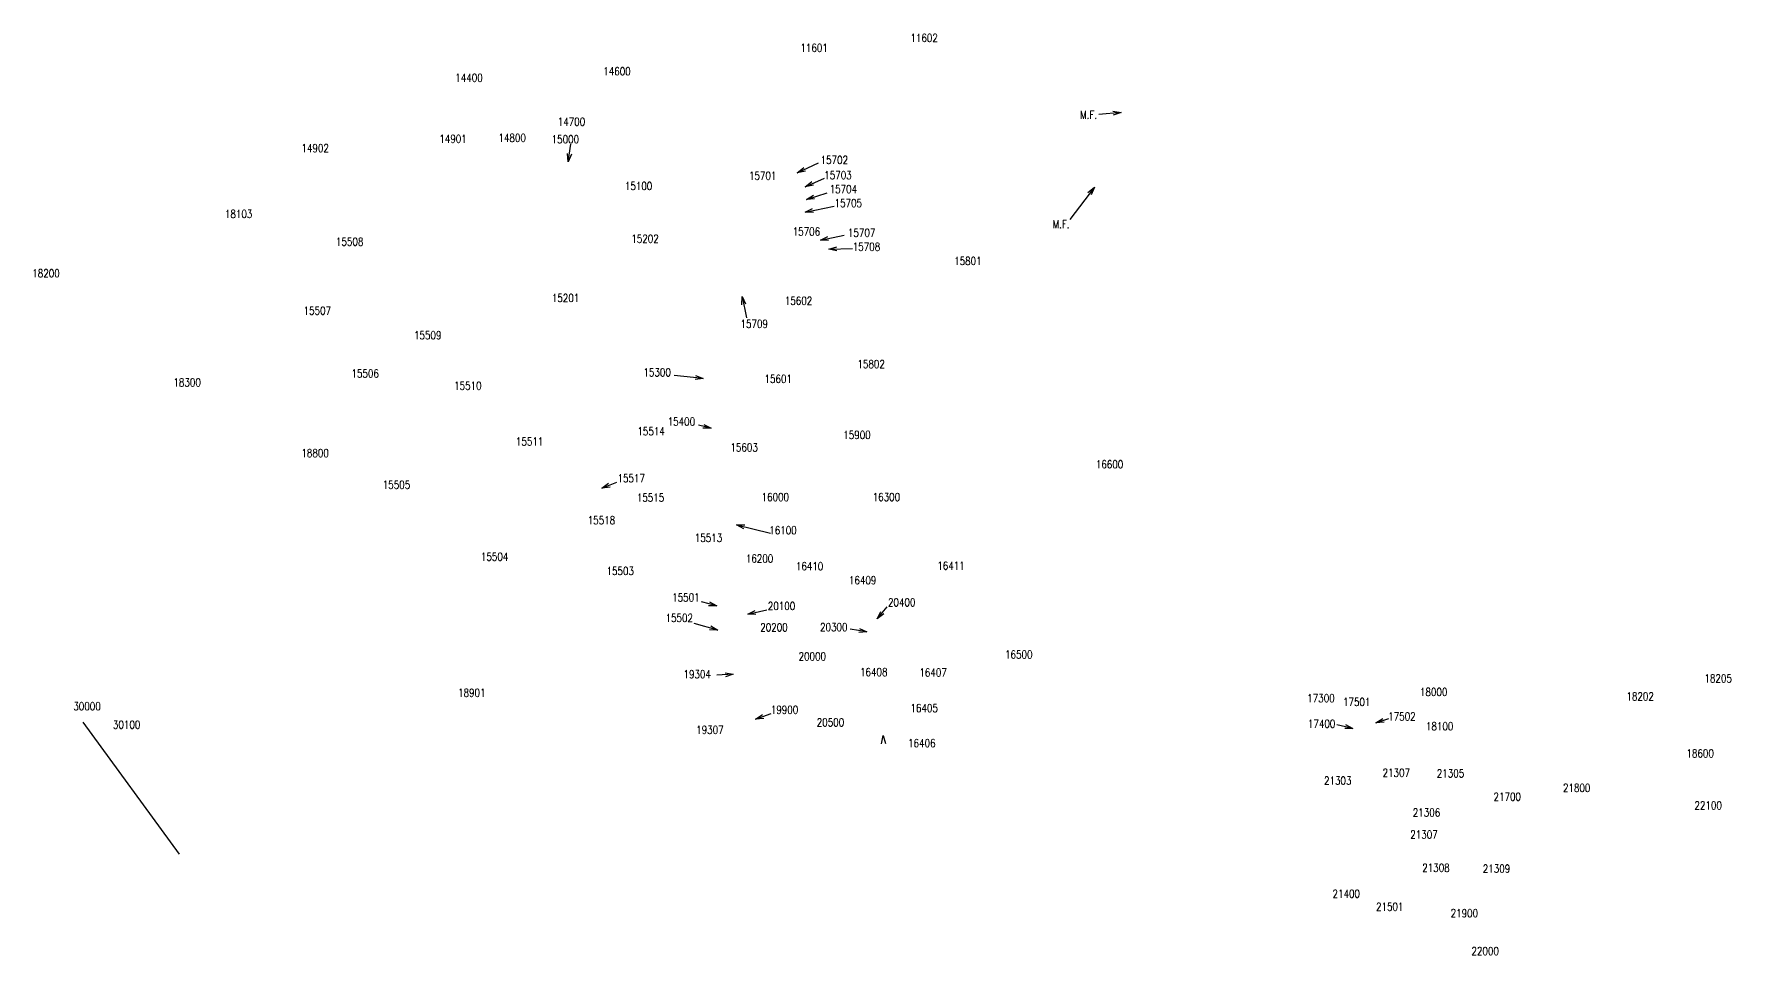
# Model space of a CAD drawing. Header units: millimetres. Extents: x 1956 to 626126, y 2654 to 1331070.
# Drawn here: x 601544 to 605784, y 1303843 to 1306145 of the extents above; entities that cross this region are included whole.
import ezdxf
from ezdxf.enums import TextEntityAlignment as Align

# ---------------------------------------------------------------- set-up
doc = ezdxf.new("R2010")
doc.units = ezdxf.units.MM
doc.layers.add('41', color=1, linetype='Continuous')
doc.styles.add('ROMANS', font='ROMANS', dxfattribs={"height": 0.2})

msp = doc.modelspace()

# ---------------------------------------------------------------- linework, layer by layer
at = {"layer": '41', "color": 7, "linetype": 'Continuous'}
for p, q in [((604259.9, 1305948.8), (604203.8, 1305943.4)), ((602878.9, 1305825.8), (602885.2, 1305869.3)), ((603450.9, 1305798.2), (603504, 1305822.5)), ((603470.6, 1305763.3), (603519.1, 1305784.5)), ((603473.7, 1305731.5), (603525.2, 1305748.1)), ((604193.1, 1305761.8), (604131.6, 1305681.6)), ((603470.6, 1305699.6), (603543.4, 1305714.8)), ((603508.5, 1305629.9), (603567.6, 1305642)), ((603529.7, 1305607.1), (603588.9, 1305608.6)), ((603313, 1305488.8), (603323.6, 1305435.7)), ((603216, 1305284.1), (603143.2, 1305291.7)), ((603235.7, 1305159.7), (603203.9, 1305167.3)), ((602963, 1305009.9), (603000.2, 1305025.1)), ((603299, 1304917.9), (603383.9, 1304897.7)), ((603249.8, 1304716.1), (603211.2, 1304725.7)), ((603327.1, 1304694.8), (603374.5, 1304706)), ((603650.3, 1304683.4), (603675.6, 1304713.8)), ((603252.5, 1304655.4), (603193.2, 1304671.9)), ((603625, 1304651.1), (603582.6, 1304657.2)), ((603291, 1304544.9), (603249.6, 1304542.5)), ((601907.3, 1304095.7), (601666.8, 1304425.4)), ((603346.9, 1304432.5), (603386, 1304446.7)), ((604896.3, 1304423.3), (604928.9, 1304434.3)), ((604896.3, 1304423.3), (604928.9, 1304434.3)), ((604839.1, 1304409.7), (604799, 1304418.8)), ((604839.1, 1304409.7), (604799, 1304418.8))]:
    msp.add_line(p, q, dxfattribs=at)
for points in [[(604239.5, 1305951.8), (604259.9, 1305948.8), (604240.4, 1305941.9)], [(602886.7, 1305844.9), (602878.9, 1305825.8), (602876.8, 1305846.3)], [(603471.2, 1305802), (603450.9, 1305798.2), (603467, 1305811.1)], [(603491, 1305766.8), (603470.6, 1305763.3), (603487, 1305775.9)], [(603494.2, 1305732.9), (603473.7, 1305731.5), (603491.2, 1305742.4)], [(604176.9, 1305748.9), (604193.1, 1305761.8), (604184.9, 1305742.9)], [(603491.2, 1305698.8), (603470.6, 1305699.6), (603489.2, 1305708.6)], [(603529.1, 1305629), (603508.5, 1305629.9), (603527.1, 1305638.8)], [(603549.9, 1305602.6), (603529.7, 1305607.1), (603549.6, 1305612.6)], [(603312, 1305468.2), (603313, 1305488.8), (603321.8, 1305470.2)], [(603196.6, 1305291.1), (603216, 1305284.1), (603195.6, 1305281.2)], [(603217.4, 1305169.2), (603235.7, 1305159.7), (603215.1, 1305159.5)], [(602983.4, 1305012.8), (602963, 1305009.9), (602979.6, 1305022.1)], [(603317.3, 1304908.4), (603299, 1304917.9), (603319.6, 1304918.2)], [(603231.6, 1304725.8), (603249.8, 1304716.1), (603229.2, 1304716.1)], [(603347.7, 1304694.6), (603327.1, 1304694.8), (603345.4, 1304704.3)], [(603666.9, 1304695.6), (603650.3, 1304683.4), (603659.3, 1304702)], [(603234.6, 1304665.6), (603252.5, 1304655.4), (603231.9, 1304655.9)], [(603606, 1304658.9), (603625, 1304651.1), (603604.5, 1304649)], [(603270.7, 1304548.8), (603291, 1304544.9), (603271.3, 1304538.8)], [(603367.4, 1304434.7), (603346.9, 1304432.5), (603364, 1304444.1)], [(604916.9, 1304425), (604896.3, 1304423.3), (604913.7, 1304434.5)], [(604916.9, 1304425), (604896.3, 1304423.3), (604913.7, 1304434.5)], [(603661.6, 1304371.2), (603665.5, 1304391.5), (603671.5, 1304371.7)], [(604820.7, 1304419), (604839.1, 1304409.7), (604818.5, 1304409.2)], [(604820.7, 1304419), (604839.1, 1304409.7), (604818.5, 1304409.2)]]:
    msp.add_lwpolyline(points, dxfattribs=at)

# ---------------------------------------------------------------- texts
at = {"layer": '41', "color": 7, "linetype": 'Continuous', "style": 'ROMANS'}
for s, height, width, p in [('11601', 19.99, 0.80002, (603492.9, 1306110.3)), ('11602', 19.99, 0.80002, (603767.7, 1306135)), ('14400', 19.99, 0.80002, (602630.8, 1306035.4)), ('14600', 19.99, 0.80002, (603000.5, 1306051.6)), ('M.F.', 19.99, 0.80002, (604178.6, 1305943.1)), ('14700', 19.99, 0.80002, (602886.7, 1305925.7)), ('14902', 19.99, 0.80002, (602246.5, 1305859.5)), ('14901', 19.99, 0.80002, (602590.9, 1305882.9)), ('14800', 19.99, 0.80002, (602738.6, 1305885.4)), ('15000', 19.99, 0.80002, (602871.5, 1305881.7)), ('15702', 19.99, 0.80002, (603543.4, 1305830)), ('15701', 19.99, 0.80002, (603364.5, 1305790.6)), ('15703', 19.99, 0.80002, (603552.5, 1305792.1)), ('15100', 19.99, 0.80002, (603054.4, 1305765.1)), ('15704', 19.99, 0.80002, (603566.1, 1305757.2)), ('18103', 20, 0.8, (602055.3, 1305695.2)), ('15705', 19.99, 0.80002, (603578.3, 1305722.4)), ('15706', 19.99, 0.80002, (603473.7, 1305651.1)), ('15707', 19.99, 0.80002, (603611.6, 1305648.1)), ('M.F.', 19.99, 0.80002, (604110, 1305669.6)), ('15508', 19.99, 0.80002, (602332.7, 1305625.8)), ('15202', 19.99, 0.80002, (603070.6, 1305633.2)), ('15708', 19.99, 0.80002, (603623.7, 1305613.2)), ('15801', 19.99, 0.80002, (603877, 1305577.6)), ('18200', 20, 0.8, (601574.1, 1305546.8)), ('15201', 19.99, 0.80002, (602872, 1305485.2)), ('15602', 19.99, 0.80002, (603454, 1305478.2)), ('15507', 19.99, 0.80002, (602251.9, 1305453.4)), ('15509', 19.99, 0.80002, (602527.6, 1305392.2)), ('15709', 19.99, 0.80002, (603343.3, 1305420.6)), ('15802', 19.99, 0.80002, (603635.4, 1305320)), ('18300', 20, 0.8, (601926.6, 1305274.1)), ('15506', 19.99, 0.80002, (602371.4, 1305296.5)), ('15510', 19.99, 0.80002, (602627.8, 1305265.9)), ('15300', 19.99, 0.80002, (603100.8, 1305299.3)), ('15601', 19.99, 0.80002, (603403.2, 1305283.1)), ('15400', 19.99, 0.80002, (603161.4, 1305176.4)), ('15514', 19.99, 0.80002, (603085.7, 1305152)), ('15900', 19.99, 0.80002, (603600, 1305143.1)), ('18800', 19.99, 0.80002, (602246.3, 1305097.6)), ('15511', 19.99, 0.80002, (602782.3, 1305126.5)), ('15603', 19.99, 0.80002, (603318.1, 1305111.7)), ('16600', 19.99, 0.80002, (604231, 1305069.6)), ('15505', 19.99, 0.80002, (602449.5, 1305018.5)), ('15517', 19.99, 0.80002, (603036, 1305034.8)), ('15515', 19.99, 0.80002, (603084.3, 1304986.5)), ('16000', 19.99, 0.80002, (603396, 1304987.7)), ('16300', 19.99, 0.80002, (603673.5, 1304987.8)), ('15518', 19.99, 0.80002, (602961.6, 1304929.9)), ('15513', 19.99, 0.80002, (603229.1, 1304885.8)), ('16100', 19.99, 0.80002, (603415.2, 1304904.8)), ('15504', 19.99, 0.80002, (602694.7, 1304838.7)), ('15503', 19.99, 0.80002, (603008.5, 1304803)), ('16200', 19.99, 0.80002, (603356.6, 1304834)), ('16410', 19.99, 0.80002, (603481.6, 1304814.9)), ('16411', 19.99, 0.80002, (603835, 1304816.2)), ('16409', 19.99, 0.80002, (603614.1, 1304779.8)), ('15501', 19.99, 0.80002, (603172.6, 1304736.8)), ('20100', 19.99, 0.80002, (603411.5, 1304715.5)), ('20400', 19.99, 0.80002, (603711.7, 1304724.6)), ('15502', 19.99, 0.80002, (603156, 1304685.7)), ('20200', 19.99, 0.80002, (603392.6, 1304662.1)), ('20300', 19.99, 0.80002, (603542, 1304662.6)), ('20000', 19.99, 0.80002, (603488.4, 1304589.5)), ('16500', 19.99, 0.80002, (604004.2, 1304594.3)), ('19304', 19.99, 0.80002, (603200.8, 1304544.9)), ('16408', 19.99, 0.80002, (603641.9, 1304550.4)), ('16407', 19.99, 0.80002, (603790.2, 1304549.3)), ('18901', 19.99, 0.80002, (602637.8, 1304498.6)), ('18000', 19.99, 0.80002, (605040.7, 1304500.6)), ('18000', 19.99, 0.80002, (605040.7, 1304500.6)), ('30000', 20, 0.8, (601676.6, 1304465)), ('19900', 19.99, 0.80002, (603419, 1304456.1)), ('16405', 19.99, 0.80002, (603767.9, 1304460.3)), ('17300', 19.99, 0.80002, (604759.1, 1304485.1)), ('17300', 19.99, 0.80002, (604759.1, 1304485.1)), ('17501', 19.99, 0.80002, (604848.4, 1304475.6)), ('17501', 19.99, 0.80002, (604848.4, 1304475.6)), ('18202', 19.99, 0.80002, (605556.5, 1304489.6)), ('18202', 19.99, 0.80002, (605556.5, 1304489.6)), ('30100', 20, 0.8, (601775.5, 1304418.9)), ('20500', 19.99, 0.80002, (603533.7, 1304424.7)), ('17400', 19.99, 0.80002, (604760.7, 1304421.4)), ('17400', 19.99, 0.80002, (604760.7, 1304421.4)), ('17502', 19.99, 0.80002, (604961.4, 1304439.6)), ('17502', 19.99, 0.80002, (604961.4, 1304439.6)), ('18100', 19.99, 0.80002, (605055.6, 1304415)), ('18100', 19.99, 0.80002, (605055.6, 1304415)), ('19307', 19.99, 0.80002, (603232.5, 1304406)), ('16406', 19.99, 0.80002, (603762, 1304372.7)), ('18600', 19.99, 0.80002, (605706.4, 1304347.1)), ('18600', 19.99, 0.80002, (605706.4, 1304347.1)), ('21307', 19.99, 0.80002, (604947.3, 1304298.7)), ('21307', 19.99, 0.80002, (604947.3, 1304298.7)), ('21305', 19.99, 0.80002, (605082.7, 1304297.2)), ('21305', 19.99, 0.80002, (605082.7, 1304297.2)), ('21303', 19.99, 0.80002, (604801, 1304279)), ('21303', 19.99, 0.80002, (604801, 1304279)), ('21800', 19.99, 0.80002, (605397.9, 1304261)), ('21800', 19.99, 0.80002, (605397.9, 1304261)), ('21306', 19.99, 0.80002, (605022.8, 1304199.5)), ('21306', 19.99, 0.80002, (605022.8, 1304199.5)), ('21700', 19.99, 0.80002, (605224.5, 1304238.9)), ('21700', 19.99, 0.80002, (605224.5, 1304238.9)), ('21307', 19.99, 0.80002, (605016.5, 1304144.3)), ('21307', 19.99, 0.80002, (605016.5, 1304144.3)), ('21308', 19.99, 0.80002, (605046.4, 1304061.3)), ('21308', 19.99, 0.80002, (605046.4, 1304061.3)), ('21309', 19.99, 0.80002, (605197.7, 1304059.2)), ('21309', 19.99, 0.80002, (605197.7, 1304059.2)), ('21400', 19.99, 0.80002, (604822.3, 1303996.5)), ('21400', 19.99, 0.80002, (604822.3, 1303996.5)), ('21501', 19.99, 0.80002, (604930.9, 1303963.9)), ('21501', 19.99, 0.80002, (604930.9, 1303963.9)), ('21900', 19.99, 0.80002, (605117.3, 1303947.8)), ('21900', 19.99, 0.80002, (605117.3, 1303947.8)), ('22000', 19.99, 0.80002, (605169.3, 1303853.2)), ('22000', 19.99, 0.80002, (605169.3, 1303853.2))]:
    msp.add_text(s, height=height, dxfattribs=dict(at, width=width)).set_placement(p, align=Align.MIDDLE)
at = {"layer": '41', "color": 7, "linetype": 'Continuous', "style": 'ROMANS', "width": 0.80002}
for s, p in [('18205', (605751.4, 1304534.5)), ('18205', (605751.4, 1304534.5)), ('22100', (605726.4, 1304217.2)), ('22100', (605726.4, 1304217.2))]:
    msp.add_text(s, height=19.99, rotation=0, dxfattribs=at).set_placement(p, align=Align.MIDDLE)

doc.saveas('drawing.dxf')
